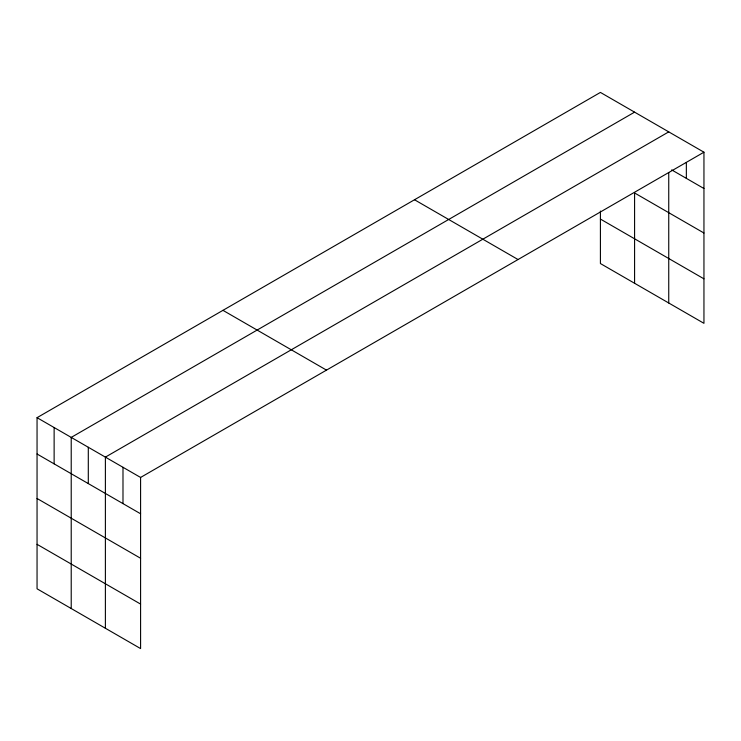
<?xml version="1.0" encoding="UTF-8"?>
<svg xmlns="http://www.w3.org/2000/svg" width="741" height="741" viewBox="0 0 741 741"><rect width="100%" height="100%" fill="white"/><g stroke="black" fill="none" stroke-linecap="round" stroke-linejoin="round"><path stroke-width="1.11" d="M37.05 417.674L140.586 477.454L140.586 648.579L37.05 588.799L37.05 417.674L600.414 92.421L703.95 152.201L703.95 323.326L600.414 263.546L600.414 211.046M634.583 112.15L71.219 437.403L71.219 608.528M668.743 131.87L105.389 457.123L105.389 628.257M140.586 477.454L703.95 152.201M671.679 169.893L703.95 188.52M703.95 233.007L634.583 192.956L634.583 283.275M600.414 219.067L703.95 278.838M414.506 199.755L518.042 259.535M222.958 310.34L326.494 370.12M37.05 454.001L140.586 513.772M37.05 498.48L140.586 558.26M37.05 544.32L140.586 604.091M686.351 162.464L686.351 178.359M668.743 172.644L668.743 303.004M122.987 467.293L122.987 503.611M88.299 447.268L88.299 483.586M54.13 427.538L54.13 463.857"/></g></svg>
